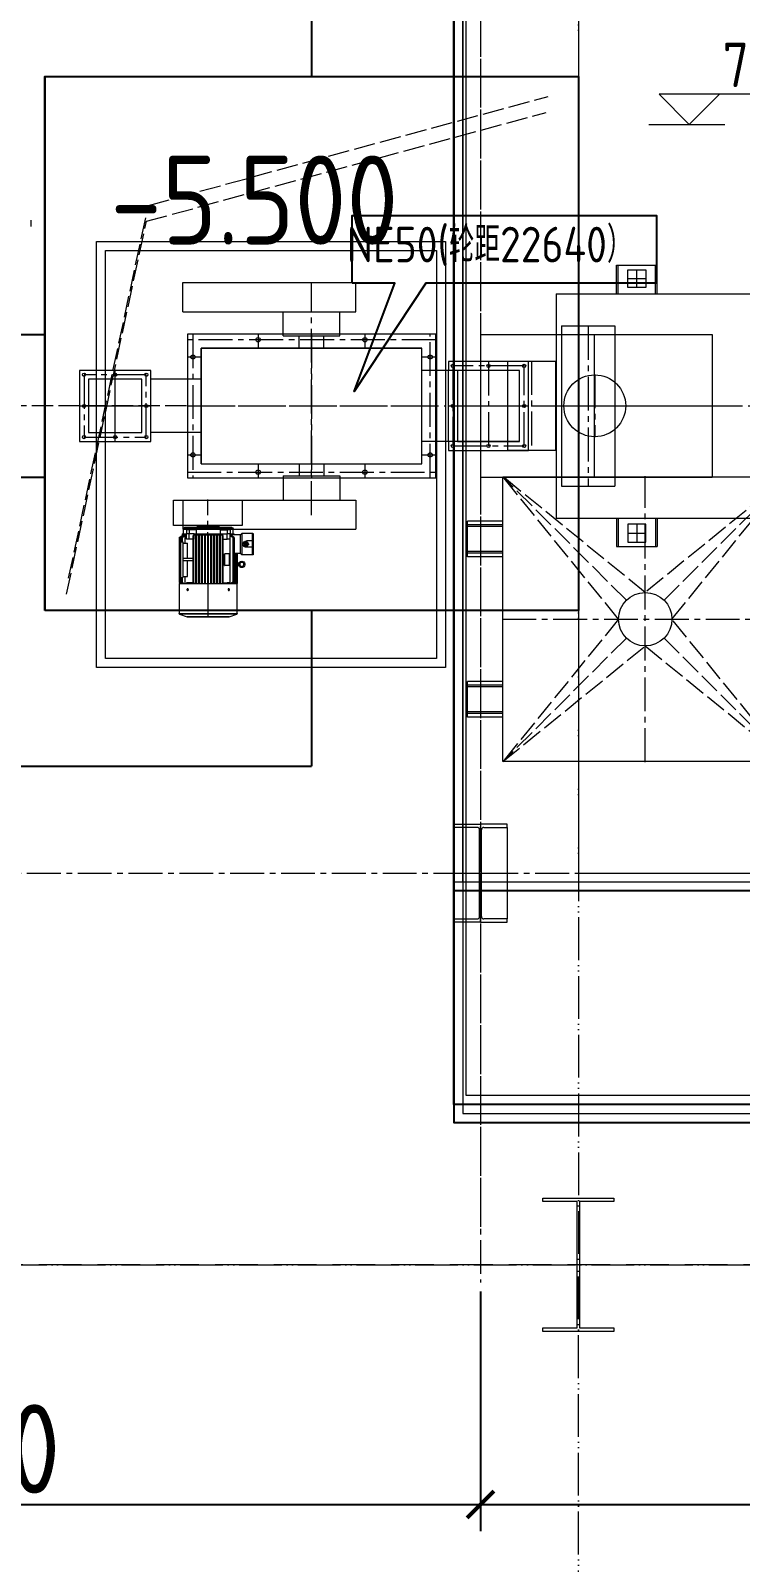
# Model space of a CAD drawing. Header units: millimetres. Extents: x 163705 to 1616509, y 81827 to 302547.
# Drawn here: x 197049 to 201039, y 139188 to 147792 of the extents above; entities that cross this region are included whole.
import ezdxf
from ezdxf.enums import TextEntityAlignment as Align

# ---------------------------------------------------------------- set-up
doc = ezdxf.new("R2010")
doc.units = ezdxf.units.MM
doc.header["$LTSCALE"] = 10
for name, pattern in [('ACAD_ISO02W100', [15, 12, -3]), ('ACAD_ISO05W100', [33, 24, -3, 0, -3, 0, -3]), ('CENTER2', [28.575, 19.05, -3.175, 3.175, -3.175])]:
    doc.linetypes.add(name, pattern=pattern)
for name, color, linetype, lineweight in [('1-中心线', 1, 'CENTER2', 0), ('1-剖面线', 8, 'Continuous', 0), ('1-双点线', 8, 'ACAD_ISO05W100', 0), ('1-建筑轮廓', 7, 'Continuous', 20), ('1-护栏', 4, 'Continuous', 18), ('1-文本', 4, 'Continuous', 0), ('1-标注', 3, 'Continuous', 0), ('1-虚线', 8, 'ACAD_ISO02W100', 0), ('1-设备轮廓', 2, 'Continuous', 18), ('1-钢构', 6, 'Continuous', 0)]:
    doc.layers.add(name, color=color, linetype=linetype, lineweight=lineweight)
doc.styles.add('HZ', font='gbenor.shx', dxfattribs={"bigfont": 'gbcbig.shx'})
doc.styles.get("Standard").update_dxf_attribs({"font": 'arial.ttf'})
doc.dimstyles.new('100$0', dxfattribs={"dimscale": 100, "dimtxt": 5, "dimasz": 1.5, "dimexe": 1.5, "dimexo": 0.5, "dimtad": 1, "dimdec": 0, "dimdsep": 46, "dimtxsty": 'HZ', "dimblk": 'ARCHTICK', "dimcen": 2.5, "dimdle": 1, "dimclrd": 256, "dimclre": 256, "dimadec": 0, "dimazin": 0, "dimtfac": 1, "dimtdec": 0, "dimtmove": 0, "dimatfit": 3, "dimfxl": 0, "dimarcsym": 0})

# ---------------------------------------------------------------- blocks, each defined once
blk = doc.blocks.new('G$C5C029050')
at = {"layer": '1-双点线'}
for p, q in [((18418.6, 77039.4), (18418.6, 45039.4)), ((1, 45039.4), (92688.6, 45039.4)), ((18418.6, 5439.4), (18418.6, 45039.4))]:
    blk.add_line(p, q, dxfattribs=at)
for points in [[(2918.6, 69039.4), (86618.6, 69039.4), (86618.6, 45039.4), (2918.6, 45039.4)], [(2918.6, 21039.4), (86618.6, 21039.4), (86618.6, 45039.4), (2918.6, 45039.4)]]:
    blk.add_lwpolyline(points, close=True, dxfattribs=at)
at = {"layer": '1-钢构'}
blk.add_lwpolyline([(18618.6, 45414.4), (18618.6, 45394.3), (18424.6, 45394.3), (18424.6, 44684.6), (18618.6, 44684.6), (18618.6, 44664.4), (18218.6, 44664.4), (18218.6, 44684.6), (18412.5, 44684.6), (18412.5, 45394.3), (18218.6, 45394.3), (18218.6, 45414.4), (18618.6, 45414.4)], dxfattribs=at)
blk = doc.blocks.new('_ArchTick')
at = {"const_width": 0.15}
blk.add_lwpolyline([(-0.5, -0.5), (0.5, 0.5)], dxfattribs=at)
blk = doc.blocks.new('*D896')
at = {"layer": '1-标注', "lineweight": -2, "transparency": 16777216}
for p, q in [((193627.8, 141009.5), (193627.8, 139362.8)), ((199577.8, 140709.5), (199577.8, 139362.8)), ((193527.8, 139512.8), (199677.8, 139512.8))]:
    blk.add_line(p, q, dxfattribs=at)
at = {"layer": 'Defpoints', "transparency": 16777216}
for p in [(193627.8, 141059.5), (199577.8, 140759.5), (199577.8, 139512.8)]:
    blk.add_point(p, dxfattribs=at)
at = {"layer": '1-标注', "lineweight": -2, "transparency": 16777216, "xscale": 150, "yscale": 150, "zscale": 150, "rotation": 180}
blk.add_blockref('_ArchTick', (193627.8, 139512.8), dxfattribs=at)
at = {"layer": '1-标注', "lineweight": -2, "transparency": 16777216, "xscale": 150, "yscale": 150, "zscale": 150}
blk.add_blockref('_ArchTick', (199577.8, 139512.8), dxfattribs=at)
at = {"layer": '1-标注', "transparency": 16777216, "insert": (196602.8, 139825.3), "char_height": 500, "attachment_point": 5, "style": 'HZ'}
blk.add_mtext('5950', dxfattribs=at)
blk = doc.blocks.new('*D897')
at = {"layer": '1-标注', "lineweight": -2, "transparency": 16777216}
for p, q in [((206427.8, 141009.5), (206427.8, 139362.8)), ((199577.8, 140709.5), (199577.8, 139362.8)), ((199477.8, 139512.8), (206527.8, 139512.8))]:
    blk.add_line(p, q, dxfattribs=at)
at = {"layer": 'Defpoints', "transparency": 16777216}
for p in [(206427.8, 141059.5), (199577.8, 140759.5), (206427.8, 139512.8)]:
    blk.add_point(p, dxfattribs=at)
at = {"layer": '1-标注', "lineweight": -2, "transparency": 16777216, "xscale": 150, "yscale": 150, "zscale": 150, "rotation": 180}
blk.add_blockref('_ArchTick', (199577.8, 139512.8), dxfattribs=at)
at = {"layer": '1-标注', "lineweight": -2, "transparency": 16777216, "xscale": 150, "yscale": 150, "zscale": 150}
blk.add_blockref('_ArchTick', (206427.8, 139512.8), dxfattribs=at)
at = {"layer": '1-标注', "transparency": 16777216, "insert": (203002.8, 139825.3), "char_height": 500, "attachment_point": 5, "style": 'HZ'}
blk.add_mtext('6850', dxfattribs=at)
blk = doc.blocks.new('NE50-底座')
for p, q in [((2001.9, 806), (605.9, 806)), ((605.9, 806), (605.9, 0)), ((2001.9, 0), (2001.9, 806)), ((0, 603), (0, 203)), ((683.9, 553), (400, 553)), ((683.9, 253), (400, 253)), ((605.9, 0), (2001.9, 0))]:
    blk.add_line(p, q)
for points in [[(683.9, 78), (1923.9, 78), (1923.9, 728), (683.9, 728)], [(0, 203), (400, 203), (400, 603), (0, 603)], [(50, 253), (350, 253), (350, 553), (50, 553)]]:
    blk.add_lwpolyline(points, close=True)
for centre, radius in [((1003.9, 775), 12), ((1603.9, 775), 12), ((636.9, 678), 12), ((1970.9, 678), 12), ((25, 578), 9), ((200, 578), 9), ((375, 578), 9), ((25, 403), 9), ((375, 403), 9), ((25, 228), 9), ((200, 228), 9), ((375, 228), 9), ((636.9, 128), 12), ((1970.9, 128), 12), ((1003.9, 31), 12), ((1603.9, 31), 12)]:
    blk.add_circle(centre, radius)
at = {"layer": '1-中心线'}
for p, q in [((2001.9, 775), (605.9, 775)), ((636.9, 806), (636.9, 0)), ((1003.9, 806), (1003.9, 728)), ((1303.9, 806), (1303.9, 0)), ((1603.9, 806), (1603.9, 728)), ((1970.9, 0), (1970.9, 806)), ((605.9, 678), (683.9, 678)), ((1923.9, 678), (2001.9, 678)), ((605.9, 403), (2001.9, 403)), ((605.9, 128), (683.9, 128)), ((1923.9, 128), (2001.9, 128)), ((605.9, 31), (2001.9, 31)), ((1003.9, 78), (1003.9, 0)), ((1603.9, 78), (1603.9, 0))]:
    blk.add_line(p, q, dxfattribs=at)
at = {"layer": '1-中心线', "ltscale": 5}
for p, q in [((200, 203), (200, 603)), ((0, 403), (400, 403))]:
    blk.add_line(p, q, dxfattribs=at)
at = {"layer": '1-中心线'}
blk.add_lwpolyline([(25, 228), (375, 228), (375, 578), (25, 578)], close=True, dxfattribs=at)
blk = doc.blocks.new('2PG0806-俯视图')
blk.add_line((2503.2, 0), (2468.8, 0))
blk = doc.blocks.new('A$C1db492d9')
for p, q in [((6600, 5425), (6600, 3875)), ((5100, 3875), (5100, 875)), ((6600, 875), (6600, 0)), ((0, 0), (6600, 0))]:
    blk.add_line(p, q)
blk.add_lwpolyline([(5100, 875), (5100, 3875), (8100, 3875), (8100, 875)], close=True)
at = {"elevation": -44186.4}
blk.add_lwpolyline([(6829, 2715.1), (6829, 3094.7), (8539.2, 3094.7), (8539.2, 2715.1), (7242.2, 2715.1), (6839.7, 2105.9), (7068.2, 2715.1), (6829, 2715.1)], dxfattribs=at)
blk.add_lwpolyline([(5100, 2424.5), (3900.1, 2424.5), (3900.1, 1624.5), (5100, 1624.5)])
at = {"layer": '1-虚线'}
blk.add_line((5897, 2025.2), (2516.1, 2025.2), dxfattribs=at)
blk.add_lwpolyline([(5223, 967), (5671.5, 3061.7), (7919.3, 3673.8)], dxfattribs=at)
at = {"layer": '1-设备轮廓', "rotation": 90}
blk.add_blockref('2PG0806-俯视图', (5021.1, 564.5), dxfattribs=at)
at = {"layer": '1-设备轮廓'}
blk.add_blockref('NE50-底座', (5296.1, 1621.5), dxfattribs=at)
at = {"layer": '1-文本', "style": 'HZ'}
blk.add_text('NE50(轮距22640）', height=200, dxfattribs=at).set_placement((8404.8, 2831.1, -44186.4), align=Align.RIGHT)
at = {"layer": '1-设备轮廓', "insert": (5468.8, 3431.1), "char_height": 500, "width": 950.692, "attachment_point": 1, "style": 'HZ'}
blk.add_mtext('-5.500', dxfattribs=at)
blk = doc.blocks.new('A$C2f6614b9')
at = {"layer": '1-护栏'}
blk.add_lwpolyline([(0, 450), (17263.8, 450), (17263.8, 7650), (0, 7650)], close=True, dxfattribs=at)
blk = doc.blocks.new('G$CEDFA10A2')
for p, q in [((0, 535), (0, 553)), ((0, 553), (150, 553)), ((131.5, 535), (0, 535)), ((0, 535), (0, 21)), ((144.5, 34), (144.5, 522)), ((300, 553), (150, 553)), ((155.5, 34), (155.5, 522)), ((168.5, 535), (300, 535)), ((300, 535), (300, 553)), ((300, 535), (300, 21)), ((0, 21), (131.5, 21)), ((0, 3), (0, 21)), ((150, 3), (0, 3)), ((150, 3), (300, 3)), ((300, 21), (168.5, 21)), ((300, 3), (300, 21))]:
    blk.add_line(p, q)
for centre, start, end in [((131.5, 522), 0, 90), ((168.5, 522), 90, 180), ((131.5, 34), 270, 0), ((168.5, 34), 180, 270)]:
    blk.add_arc(centre, 13, start, end)
at = {"layer": '1-中心线'}
for p, q in [((150, 0), (150, 556)), ((-3, 278), (303, 278))]:
    blk.add_line(p, q, dxfattribs=at)
blk.add_text('HC_SUPERPART', height=0.001).set_placement((150, 3))
blk = doc.blocks.new('A$Cf51e8010')
blk.add_lwpolyline([(7903, 9900), (12103, 9900), (12103, 0), (3, 0), (3, 11900), (3, 11900), (3, 17300), (7103, 17300), (7103, 9900), (7903, 9900)])
at = {"layer": '1-护栏'}
blk.add_lwpolyline([(7853, 11438.2), (7853, 9850), (12053, 9850), (12053, 50), (71.9, 50), (71.9, 11850), (71.9, 11850), (71.9, 17250), (7053, 17250), (7053, 9850), (7153, 9850), (7153, 11438.2)], dxfattribs=at)
at = {"layer": '1-钢构'}
blk.add_blockref('G$CEDFA10A2', (3, 1022), dxfattribs=at)
blk = doc.blocks.new('G$C75DB2CCB')
for p, q in [((0, 1350), (-200, 1350)), ((0, 1330), (-200, 1330)), ((0, 1320), (-200, 1320)), ((1600, 1350), (1800, 1350)), ((1600, 1330), (1800, 1330)), ((1600, 1320), (1800, 1320)), ((0, 1180), (-200, 1180)), ((0, 1170), (-200, 1170)), ((0, 1150), (-200, 1150)), ((1600, 1180), (1800, 1180)), ((1600, 1170), (1800, 1170)), ((1600, 1150), (1800, 1150)), ((0, 450), (-200, 450)), ((1600, 450), (1800, 450)), ((0, 430), (-200, 430)), ((0, 420), (-200, 420)), ((1600, 430), (1800, 430)), ((1600, 420), (1800, 420)), ((0, 280), (-200, 280)), ((0, 270), (-200, 270)), ((1600, 290), (1800, 290)), ((1600, 280), (1800, 280)), ((0, 250), (-200, 250)), ((1600, 250), (1800, 250))]:
    blk.add_line(p, q)
blk.add_lwpolyline([(0, 0), (0, 1600), (1600, 1600), (1600, 0)], close=True)
for points in [[(-200, 1150), (-200, 1350)], [(1800, 1350), (1800, 1150)], [(-200, 250), (-200, 450)], [(1800, 450), (1800, 250)]]:
    blk.add_lwpolyline(points)
blk.add_circle((800, 800), 150)
at = {"layer": '1-中心线'}
for p, q in [((800, -3), (800, 1603)), ((-3, 800), (1603, 800))]:
    blk.add_line(p, q, dxfattribs=at)
at = {"layer": '1-虚线'}
for p, q in [((800, 950), (0, 1600)), ((650, 800), (0, 1600)), ((693.9, 906.1), (0, 1600)), ((1600, 1600), (800, 950)), ((906.1, 906.1), (1600, 1600)), ((950, 800), (1600, 1600)), ((650, 800), (0, 0)), ((1600, 0), (950, 800)), ((693.9, 693.9), (0, 0)), ((906.1, 693.9), (1600, 0)), ((0, 0), (800, 650)), ((800, 650), (1600, 0))]:
    blk.add_line(p, q, dxfattribs=at)
blk = doc.blocks.new('A$C5a2f2e4f')
blk.add_lwpolyline([(3, 12600.1), (3, 600.1), (7103, 600.1), (7103, 18000.1), (3, 18000.1), (3, 12600.1)], close=True)
at = {"layer": '1-中心线'}
blk.add_line((153, 19127.4), (153, 0), dxfattribs=at)
at = {"layer": '1-护栏'}
blk.add_lwpolyline([(53, 12550.1), (53, 650.1), (7053, 650.1), (7053, 17950.1), (53, 17950.1), (53, 12550.1)], close=True, dxfattribs=at)
at = {"layer": '1-文本'}
blk.add_line((1099, 6206.1), (1526.3, 6206.1), dxfattribs=at)
blk.add_lwpolyline([(1967, 6375.8), (1156.6, 6375.8), (1326.3, 6206.1), (1496, 6375.8)], dxfattribs=at)
at = {"layer": '1-设备轮廓'}
blk.add_blockref('G$C75DB2CCB', (279.1, 2626.7), dxfattribs=at)
at = {"layer": '1-钢构'}
blk.add_blockref('G$CEDFA10A2', (3, 1722.1), dxfattribs=at)
at = {"layer": '1-文本', "style": 'HZ'}
blk.add_text('7.900', height=250, dxfattribs=at).set_placement((2174, 6415.8), align=Align.RIGHT)
blk = doc.blocks.new('123振动筛-俯视图')
for p, q in [((338.8, 1717.1), (568.7, 1717.1)), ((338.8, 1557.1), (338.8, 1717.1)), ((348.8, 1557.1), (348.8, 1717.1)), ((558.7, 1557.1), (558.7, 1717.1)), ((568.7, 1557.1), (568.7, 1717.1)), ((3183.2, 1717.1), (3413.1, 1717.1)), ((3183.2, 1557.1), (3183.2, 1717.1)), ((3193.2, 1557.1), (3193.2, 1717.1)), ((3403.1, 1557.1), (3403.1, 1717.1)), ((3413.1, 1557.1), (3413.1, 1717.1)), ((4204, 1704.1), (3700, 1557.1)), ((0, 1557.1), (3700, 1557.1)), ((0, 1557.1), (0, 297.1)), ((3700, 1557.1), (3700, 297.1)), ((3700, 297.1), (3700, 1557.1)), ((4225, 297.1), (3700, 1557.1)), ((4225, 1354.6), (3700, 1557.1)), ((4225, 1002.1), (3700, 1557.1)), ((4225, 649.6), (3700, 1557.1)), ((4225, 1557.1), (4152.3, 1382.7)), ((30, 1377.1), (330, 1377.1)), ((30, 1377.1), (30, 477.1)), ((330, 1377.1), (330, 477.1)), ((4225, 1204.6), (4152.3, 1079)), ((4225, 852.1), (4152.3, 775.3)), ((30, 477.1), (330, 477.1)), ((4225, 499.6), (4152.3, 471.6)), ((0, 297.1), (3700, 297.1)), ((338.8, 297.1), (338.8, 137.1)), ((348.8, 297.1), (348.8, 137.1)), ((558.7, 297.1), (558.7, 137.1)), ((568.7, 297.1), (568.7, 137.1)), ((3183.2, 297.1), (3183.2, 137.1)), ((3193.2, 297.1), (3193.2, 137.1)), ((3403.1, 297.1), (3403.1, 137.1)), ((3413.1, 297.1), (3413.1, 137.1)), ((4204, 150.1), (3700, 297.1)), ((338.8, 137.1), (568.7, 137.1)), ((3183.2, 137.1), (3413.1, 137.1))]:
    blk.add_line(p, q)
for centre in [(4225, 1632.1), (4225, 1279.6), (4225, 927.1), (4225, 574.6), (4225, 222.1)]:
    blk.add_circle(centre, 75)
at = {"layer": '1-中心线'}
for p, q in [((4225, 1722.1), (4225, 1542.1)), ((402.3, 1642.1), (504.9, 1642.1)), ((453.6, 1590.8), (453.6, 1693.5)), ((3246.7, 1642.1), (3349.4, 1642.1)), ((3298.1, 1590.8), (3298.1, 1693.5)), ((4135, 1632.1), (4315, 1632.1)), ((180, 1377.1), (180, 477.1)), ((4225, 1369.6), (4225, 1189.6)), ((4135, 1279.6), (4315, 1279.6)), ((4225, 1017.1), (4225, 837.1)), ((0, 927.1), (3700, 927.1)), ((4135, 927.1), (4315, 927.1)), ((4225, 664.6), (4225, 484.6)), ((4135, 574.6), (4315, 574.6)), ((453.6, 263.5), (453.6, 160.8)), ((3298.1, 263.5), (3298.1, 160.8)), ((4225, 312.1), (4225, 132.1)), ((402.3, 212.1), (504.9, 212.1)), ((3246.7, 212.1), (3349.4, 212.1)), ((4135, 222.1), (4315, 222.1))]:
    blk.add_line(p, q, dxfattribs=at)
at = {"layer": '1-剖面线'}
for points in [[(403.6, 1692.1), (503.6, 1692.1), (503.6, 1592.1), (403.6, 1592.1)], [(3248.1, 1692.1), (3348.1, 1692.1), (3348.1, 1592.1), (3248.1, 1592.1)], [(403.6, 162.1), (503.6, 162.1), (503.6, 262.1), (403.6, 262.1)], [(3248.1, 162.1), (3348.1, 162.1), (3348.1, 262.1), (3248.1, 262.1)]]:
    blk.add_lwpolyline(points, close=True, dxfattribs=at)
blk = doc.blocks.new('A$Caa9cde6e')
blk.add_lwpolyline([(3, 0), (7103, 0), (7103, 12000), (3, 12000)], close=True)
at = {"layer": '1-护栏'}
blk.add_lwpolyline([(53, 50), (7053, 50), (7053, 11950), (53, 11950)], close=True, dxfattribs=at)
at = {"layer": '1-设备轮廓'}
blk.add_blockref('123振动筛-俯视图', (578, 3097.4), dxfattribs=at)
at = {"layer": '1-钢构'}
blk.add_blockref('G$CEDFA10A2', (3, 1122), dxfattribs=at)
blk = doc.blocks.new('G$C5D0246EB')
for p, q in [((0, 800, -13.2), (0, 0, -13.2)), ((0, 800), (1302.2, 800)), ((638.4, 800, -13.2), (638.4, 0, -13.2)), ((1302.2, 800, -13.2), (1302.2, 0, -13.2)), ((152.2, 650, -13.2), (422.4, 650, -13.2)), ((152.2, 650, -13.2), (152.2, 150, -13.2)), ((422.4, 650, -13.2), (422.4, 150, -13.2)), ((152.2, 150, -13.2), (422.4, 150, -13.2)), ((0, 0), (1302.2, 0))]:
    blk.add_line(p, q)
at = {"layer": '1-中心线'}
for p, q in [((287.3, 653, -13.2), (287.3, 147, -13.2)), ((642.5, 576.7, -13.2), (642.5, 223.3, -13.2)), ((0, 400, -13.2), (1305.2, 400, -13.2))]:
    blk.add_line(p, q, dxfattribs=at)
at = {"layer": '1-剖面线'}
blk.add_circle((642.5, 400, -13.2), 173.7, dxfattribs=at)
blk = doc.blocks.new('SW_CENTERMARKSYMBOL_0_1')
at = {"lineweight": 0}
for p, q in [((-1, 0), (-2.5, 0)), ((0, 0), (-0.5, 0)), ((0, 1), (0, 2.5)), ((0, 0), (0, 0.5)), ((0, 0), (0, -0.5)), ((0, 0), (0.5, 0)), ((1, 0), (2.5, 0)), ((0, -1), (0, -2.5))]:
    blk.add_line(p, q, dxfattribs=at)
blk = doc.blocks.new('A$C80117843')
for p, q in [((35.8, 471), (35.8, 640)), ((35.8, 640), (361.7, 640)), ((37.4, 642.3), (81, 658.2)), ((360.1, 642.3), (37.4, 642.3)), ((81, 658.2), (316.5, 658.2)), ((315.7, 658.3), (81.9, 658.3)), ((316.5, 658.2), (360.1, 642.3)), ((361.7, 640), (361.7, 471)), ((35.8, 471), (361.5, 471)), ((35.9, 463.3), (46.8, 471)), ((35.9, 212.9), (35.9, 463.3)), ((37, 463.3), (47.8, 471)), ((37, 212.9), (37, 463.3)), ((40.1, 463.3), (50.9, 471)), ((40.1, 212.9), (40.1, 463.3)), ((42.3, 236.4), (42.3, 437.9)), ((42.3, 437.9), (56.5, 437.9)), ((45.2, 463.3), (56.1, 471)), ((45.2, 437.9), (45.2, 463.3)), ((52.3, 463.3), (63.2, 471)), ((52.3, 437.9), (52.3, 463.3)), ((56.5, 236.4), (56.5, 437.9)), ((56.5, 430.8), (82.8, 430.8)), ((61.9, 471), (61.9, 470.1)), ((69, 471), (69, 430.8)), ((75.8, 467.2), (75.8, 471)), ((92, 467.2), (75.8, 467.2)), ((79, 505.1), (79, 505.7)), ((79, 504.8), (79, 505.1)), ((80.2, 505.5), (79.2, 505.6)), ((80.2, 504.7), (79.2, 504.6)), ((80.2, 505.5), (82, 505.5)), ((80.2, 504.7), (80.2, 505.5)), ((82, 504.7), (80.2, 504.7)), ((82, 505.5), (80.5, 505.7)), ((82, 504.7), (80.5, 504.6)), ((81.7, 508.1), (81, 508.1)), ((81.7, 502.2), (81, 502.1)), ((82.5, 505.5), (81.3, 505.7)), ((82.5, 504.7), (81.3, 504.6)), ((81.8, 509), (83.1, 509)), ((83.1, 501.2), (81.8, 501.2)), ((82, 505.5), (82, 505.6)), ((82.5, 505.5), (83.5, 505.5)), ((83.5, 504.7), (82.5, 504.7)), ((82.8, 430.8), (82.8, 343)), ((83.1, 510), (83.5, 510)), ((83.5, 500.2), (83.1, 500.2)), ((92, 467.2), (92, 471)), ((114.1, 467.2), (92, 467.2)), ((114.1, 471), (114.1, 463.3)), ((118.8, 463.3), (114.1, 463.3)), ((114.1, 463.3), (114.1, 212.9)), ((118.8, 471), (118.8, 463.3)), ((119.1, 467.2), (118.8, 467.2)), ((118.8, 463.3), (118.8, 212.9)), ((119.1, 467.2), (119.1, 471)), ((129, 471), (129, 463.3)), ((133.6, 463.3), (129, 463.3)), ((129, 463.3), (129, 212.9)), ((133.6, 471), (133.6, 463.3)), ((133.6, 463.3), (133.6, 212.9)), ((144.9, 471), (144.9, 463.3)), ((149.6, 463.3), (144.9, 463.3)), ((144.9, 463.3), (144.9, 212.9)), ((149.6, 471), (149.6, 463.3)), ((149.6, 463.3), (149.6, 212.9)), ((161.6, 471), (161.6, 463.3)), ((166.3, 463.3), (161.6, 463.3)), ((161.6, 463.3), (161.6, 212.9)), ((166.3, 471), (166.3, 463.3)), ((166.3, 463.3), (166.3, 212.9)), ((178.9, 471), (178.9, 463.3)), ((183.6, 463.3), (178.9, 463.3)), ((178.9, 463.3), (178.9, 212.9)), ((183.6, 471), (183.6, 463.3)), ((183.6, 463.3), (183.6, 212.9)), ((196.4, 471), (196.4, 463.3)), ((201.1, 463.3), (196.4, 463.3)), ((196.4, 463.3), (196.4, 212.9)), ((201.1, 471), (201.1, 463.3)), ((201.1, 463.3), (201.1, 212.9)), ((214, 471), (214, 463.3)), ((218.7, 463.3), (214, 463.3)), ((214, 463.3), (214, 212.9)), ((218.7, 471), (218.7, 463.3)), ((218.7, 463.3), (218.7, 212.9)), ((231.2, 471), (231.2, 463.3)), ((235.9, 463.3), (231.2, 463.3)), ((231.2, 463.3), (231.2, 212.9)), ((235.9, 471), (235.9, 463.3)), ((235.9, 463.3), (235.9, 212.9)), ((248, 471), (248, 463.3)), ((252.7, 463.3), (248, 463.3)), ((248, 463.3), (248, 212.9)), ((252.7, 471), (252.7, 463.3)), ((252.7, 463.3), (252.7, 212.9)), ((263.9, 471), (263.9, 463.3)), ((268.6, 463.3), (263.9, 463.3)), ((263.9, 463.3), (263.9, 212.9)), ((268.6, 471), (268.6, 463.3)), ((268.6, 463.3), (268.6, 212.9)), ((278.4, 467.2), (278.4, 471)), ((278.4, 467.2), (278.7, 467.2)), ((278.7, 471), (278.7, 463.3)), ((283.4, 463.3), (278.7, 463.3)), ((278.7, 463.3), (278.7, 212.9)), ((283.4, 471), (283.4, 463.3)), ((283.4, 467.2), (305.5, 467.2)), ((283.4, 463.3), (283.4, 212.9)), ((305.5, 467.2), (305.5, 471)), ((321.8, 467.2), (305.5, 467.2)), ((314, 510), (314.5, 510)), ((314, 505.5), (315, 505.5)), ((315, 504.7), (314, 504.7)), ((314.5, 500.2), (314, 500.2)), ((314.5, 509), (315.7, 509)), ((315.7, 501.2), (314.5, 501.2)), ((315, 505.5), (316.2, 505.7)), ((315, 504.7), (316.2, 504.6)), ((315.6, 505.5), (317, 505.7)), ((315.6, 505.5), (317.4, 505.5)), ((315.6, 504.7), (315.6, 504.7)), ((317.4, 504.7), (315.6, 504.7)), ((315.6, 504.7), (317, 504.6)), ((315.8, 508.1), (316.5, 508.1)), ((315.8, 502.2), (316.5, 502.1)), ((317.4, 505.5), (318.3, 505.6)), ((317.4, 505.5), (317.4, 504.7)), ((317.4, 504.7), (318.3, 504.6)), ((319.8, 222), (319.8, 467.2)), ((321.8, 467.2), (321.8, 471)), ((336.3, 463.3), (325.4, 471)), ((328.5, 468.8), (328.5, 471)), ((345.2, 463.3), (334.3, 471)), ((335.6, 470.1), (335.6, 471)), ((336.3, 212.9), (336.3, 463.3)), ((352.3, 463.3), (341.4, 471)), ((345.2, 212.9), (345.2, 463.3)), ((357.4, 463.3), (346.6, 471)), ((360.6, 463.3), (349.7, 471)), ((352.3, 301.9), (352.3, 463.3)), ((357.4, 301.9), (357.4, 463.3)), ((360.6, 301.9), (360.6, 463.3)), ((361.6, 471), (361.5, 471)), ((361.6, 471), (361.7, 471)), ((361.6, 370), (361.6, 471)), ((289.7, 370.3), (289.7, 304)), ((289.7, 370.3), (291.6, 370.3)), ((291.6, 370.3), (291.6, 304)), ((317.5, 370.3), (291.6, 370.3)), ((317.5, 370.3), (317.5, 304)), ((371, 372), (361.6, 372)), ((361.6, 370), (371, 370)), ((361.6, 357.5), (361.6, 370)), ((371, 357.5), (361.6, 357.5)), ((361.6, 301.9), (361.6, 357.5)), ((361.6, 355.6), (371, 355.6)), ((371, 370), (371, 372)), ((371, 370), (371, 357.5)), ((371, 370), (373, 370)), ((371, 355.6), (371, 357.5)), ((373, 357.5), (371, 357.5)), ((373, 357.5), (373, 370)), ((113.3, 343), (56.5, 343)), ((113.3, 331.3), (56.5, 331.3)), ((82.8, 331.3), (82.8, 243.5)), ((113.3, 331.3), (113.3, 343)), ((289.7, 304), (291.6, 304)), ((317.5, 304), (291.6, 304)), ((379.4, 301.9), (345.2, 301.9)), ((379.4, 301.9), (387.6, 310.2)), ((379.4, 301.9), (379.4, 197.5)), ((387.6, 189.3), (387.6, 310.2)), ((445.2, 310.2), (387.6, 310.2)), ((445.2, 267.7), (413.4, 267.7)), ((445.2, 267.7), (445.2, 310.2)), ((445.2, 189.3), (445.2, 310.2)), ((450, 310.2), (445.2, 310.2)), ((445.2, 310.2), (445.2, 310.2)), ((445.2, 231.7), (445.2, 267.7)), ((450, 310.2), (450, 189.3)), ((451.2, 190.5), (451.2, 309)), ((35.9, 212.9), (52.2, 201.5)), ((37, 212.9), (53.5, 201.4)), ((40.1, 212.9), (56.8, 201.3)), ((42.3, 236.4), (56.5, 236.4)), ((45.2, 212.9), (45.2, 236.4)), ((45.2, 212.9), (61.9, 201.2)), ((52.2, 202.2), (52.2, 201.5)), ((52.2, 197.5), (52.2, 201.5)), ((52.2, 191.8), (52.2, 197.5)), ((52.2, 197.5), (75.8, 197.5)), ((52.2, 191.8), (75.8, 191.8)), ((52.3, 212.9), (52.3, 236.4)), ((52.3, 212.9), (69, 201.3)), ((53.5, 203.5), (53.5, 201.4)), ((56.5, 243.5), (82.8, 243.5)), ((56.8, 204.9), (56.8, 201.3)), ((58.7, 163.2), (58.7, 191.8)), ((61.9, 206.2), (61.9, 201.2)), ((69, 243.5), (69, 201.3)), ((91.9, 222), (75.8, 222)), ((75.8, 222), (75.8, 191.9)), ((91.9, 191.9), (75.8, 191.9)), ((75.8, 170.3), (75.8, 191.8)), ((92, 191.8), (75.8, 191.8)), ((114.1, 222), (91.9, 222)), ((91.9, 222), (91.9, 191.9)), ((119.1, 191.9), (91.9, 191.9)), ((119.1, 191.8), (92, 191.8)), ((92, 170.3), (92, 191.8)), ((118.8, 212.9), (114.1, 212.9)), ((114.1, 212.9), (114.1, 201.5)), ((118.8, 201.5), (114.1, 201.5)), ((119.1, 222), (118.8, 222)), ((118.8, 212.9), (118.8, 201.5)), ((119.1, 222), (119.1, 197.5)), ((119.1, 197.5), (278.4, 197.5)), ((119.1, 197.5), (119.1, 191.9)), ((119.1, 191.8), (278.4, 191.8)), ((133.6, 212.9), (129, 212.9)), ((129, 212.9), (129, 201.5)), ((133.6, 201.5), (129, 201.5)), ((131.8, 170.3), (131.8, 191.8)), ((133.6, 212.9), (133.6, 201.5)), ((149.6, 212.9), (144.9, 212.9)), ((144.9, 212.9), (144.9, 201.5)), ((149.6, 201.5), (144.9, 201.5)), ((149.6, 212.9), (149.6, 201.5)), ((166.3, 212.9), (161.6, 212.9)), ((161.6, 212.9), (161.6, 201.5)), ((166.3, 201.5), (161.6, 201.5)), ((166.3, 212.9), (166.3, 201.5)), ((183.6, 212.9), (178.9, 212.9)), ((178.9, 212.9), (178.9, 201.5)), ((183.6, 201.5), (178.9, 201.5)), ((183.6, 212.9), (183.6, 201.5)), ((201.1, 212.9), (196.4, 212.9)), ((196.4, 212.9), (196.4, 201.5)), ((201.1, 201.5), (196.4, 201.5)), ((201.1, 212.9), (201.1, 201.5)), ((218.7, 212.9), (214, 212.9)), ((214, 212.9), (214, 201.5)), ((218.7, 201.5), (214, 201.5)), ((218.7, 212.9), (218.7, 201.5)), ((235.9, 212.9), (231.2, 212.9)), ((231.2, 212.9), (231.2, 201.5)), ((235.9, 201.5), (231.2, 201.5)), ((235.9, 212.9), (235.9, 201.5)), ((252.7, 212.9), (248, 212.9)), ((248, 212.9), (248, 201.5)), ((252.7, 201.5), (248, 201.5)), ((252.7, 212.9), (252.7, 201.5)), ((268.6, 212.9), (263.9, 212.9)), ((263.9, 212.9), (263.9, 201.5)), ((268.6, 201.5), (263.9, 201.5)), ((265.7, 170.3), (265.7, 191.8)), ((268.6, 212.9), (268.6, 201.5)), ((278.4, 197.5), (278.4, 222)), ((278.4, 222), (278.7, 222)), ((278.4, 191.9), (278.4, 197.5)), ((278.4, 191.9), (305.7, 191.9)), ((278.4, 191.8), (305.5, 191.8)), ((283.4, 212.9), (278.7, 212.9)), ((278.7, 212.9), (278.7, 201.5)), ((283.4, 201.5), (278.7, 201.5)), ((283.4, 222), (305.7, 222)), ((283.4, 212.9), (283.4, 201.5)), ((305.5, 170.3), (305.5, 191.8)), ((321.8, 191.8), (305.5, 191.8)), ((305.7, 222), (305.7, 191.9)), ((321.8, 222), (305.7, 222)), ((321.8, 191.9), (305.7, 191.9)), ((321.8, 222), (321.8, 191.9)), ((336.3, 212.9), (321.8, 202.8)), ((321.8, 197.5), (333.8, 197.5)), ((321.8, 191.8), (345.3, 191.8)), ((321.8, 170.3), (321.8, 191.8)), ((345.2, 212.9), (328.5, 201.3)), ((328.5, 201.3), (328.5, 207.5)), ((333.8, 204.9), (333.8, 197.5)), ((379.4, 197.5), (333.8, 197.5)), ((338.8, 191.8), (338.8, 163.2)), ((345.3, 197.5), (345.3, 191.8)), ((387.6, 189.3), (379.4, 197.5)), ((445.2, 189.3), (387.6, 189.3)), ((412, 244.3), (412, 255.1)), ((414.8, 255.1), (412, 255.1)), ((414.8, 244.3), (412, 244.3)), ((445.2, 231.7), (413.4, 231.7)), ((414.8, 244.3), (414.8, 255.1)), ((445.2, 189.3), (445.2, 231.7)), ((450, 189.3), (445.2, 189.3)), ((445.2, 189.3), (445.2, 189.3)), ((338.8, 163.2), (58.7, 163.2)), ((331.6, 156), (65.9, 156)), ((92, 170.3), (75.8, 170.3)), ((85.6, 164.4), (85.6, 170.3)), ((85.6, 164.4), (87.9, 163.9)), ((86, 164.1), (85.6, 164.4)), ((86.2, 163.9), (86, 164)), ((86.2, 163.9), (87.9, 163.9)), ((87.9, 163.9), (93.3, 163.9)), ((90.1, 164.4), (90.1, 170.3)), ((90.1, 164.4), (93.3, 163.9)), ((131.8, 170.3), (92, 170.3)), ((93.3, 163.9), (97.2, 163.9)), ((96.4, 164.4), (96.4, 170.3)), ((96.4, 164.4), (97.2, 163.9)), ((97.2, 163.9), (97.4, 163.9)), ((97.7, 164), (97.4, 163.9)), ((98.1, 164.4), (98.1, 170.3)), ((134.6, 153.5), (134.6, 156)), ((262.9, 153.5), (134.6, 153.5)), ((136.2, 151.9), (261.3, 151.9)), ((176.2, 148.7), (176.2, 151.9)), ((176.2, 148.7), (221.3, 148.7)), ((176.2, 145.9), (221.3, 145.9)), ((177.4, 145.9), (177.4, 148.7)), ((220.2, 148.7), (220.2, 145.9)), ((221.3, 151.9), (221.3, 148.7)), ((262.9, 156), (262.9, 153.5)), ((265.7, 170.3), (305.5, 170.3)), ((299.5, 164.4), (299.5, 170.3)), ((299.5, 164.4), (300.3, 163.9)), ((300.1, 163.9), (299.8, 164)), ((300.1, 163.9), (300.3, 163.9)), ((300.3, 163.9), (304.3, 163.9)), ((301.1, 164.4), (301.1, 170.3)), ((301.1, 164.4), (304.3, 163.9)), ((304.3, 163.9), (309.7, 163.9)), ((321.8, 170.3), (305.5, 170.3)), ((307.4, 164.4), (307.4, 170.3)), ((307.4, 164.4), (309.7, 163.9)), ((309.7, 163.9), (311.3, 163.9)), ((311.6, 164), (311.3, 163.9)), ((312, 164.4), (311.5, 164.1)), ((312, 164.4), (312, 170.3))]:
    blk.add_line(p, q)
for points in [[(79, 505.1), (79.1, 506.4), (79.6, 507.5), (80.3, 508.3), (81.1, 508.8), (82.1, 508.8), (82.9, 508.3), (83.6, 507.5), (84.1, 506.4), (84.2, 505.1), (84.1, 503.8), (83.6, 502.7), (82.9, 501.9), (82.1, 501.4), (81.1, 501.4), (80.3, 501.9), (79.6, 502.7), (79.1, 503.8), (79, 505.1)], [(80.7, 508.7), (81.3, 509.3), (82.3, 509.9), (83.3, 510), (84.3, 509.7), (85.2, 508.9), (85.9, 507.9), (86.4, 506.6), (86.5, 505.1)], [(86.5, 505.1), (86.4, 503.7), (85.9, 502.4), (85.2, 501.3), (84.3, 500.6), (83.3, 500.2), (82.3, 500.3), (81.3, 500.9), (80.7, 501.5)], [(81.8, 501.2), (82.1, 501.2), (82.9, 501.5), (83.7, 502.2), (84.3, 503.2), (84.6, 504.5), (84.6, 505.8), (84.3, 507), (83.7, 508), (82.9, 508.7), (82.1, 509), (81.8, 509)], [(85.8, 505.1), (85.7, 503.8), (85.2, 502.7), (84.6, 501.8), (83.7, 501.3), (83.1, 501.2)], [(316.8, 501.5), (316.6, 501.3), (315.7, 500.6), (314.7, 500.2), (313.7, 500.3), (312.7, 500.9), (311.9, 501.8), (311.3, 503), (311, 504.4), (311, 505.8), (311.3, 507.2), (311.9, 508.4), (312.7, 509.3), (313.7, 509.9), (314.7, 510), (315.7, 509.7), (316.6, 508.9), (316.8, 508.7)], [(314.5, 501.2), (314.2, 501.2), (313.3, 501.5), (312.6, 502.2), (312, 503.2), (311.7, 504.5), (311.7, 505.8), (312, 507), (312.6, 508), (313.3, 508.7), (314.2, 509), (314.5, 509)], [(313, 505.8), (312.9, 505.1), (312.9, 504.8)], [(313.3, 505.1), (313.4, 506.4), (313.9, 507.5), (314.6, 508.3), (315.5, 508.8), (316.4, 508.8), (317.2, 508.3), (317.9, 507.5), (318.4, 506.4), (318.6, 505.1), (318.4, 503.8), (317.9, 502.7), (317.2, 501.9), (316.4, 501.4), (315.5, 501.4), (314.6, 501.9), (313.9, 502.7), (313.4, 503.8), (313.3, 505.1)]]:
    blk.add_lwpolyline(points)
blk.add_lwpolyline([(388.8, 146), (3.3, 146), (3.3, 3), (388.8, 3)], close=True)
for centre, radius in [((387.6, 363.8), 11.6), ((413.4, 249.7), 11.7), ((413.4, 249.7), 10.3)]:
    blk.add_circle(centre, radius)
for centre, radius, start, end in [((38.3, 640), 2.47, 110, 180), ((81.9, 655.9), 2.47, 90, 110), ((315.7, 655.9), 2.47, 70, 90), ((359.3, 640), 2.47, 0, 70), ((80.5, 491.4), 14.3, 89.9449, 95.14228), ((87.9, 505.1), 8.7, 176.76191, 183.23809), ((80.5, 518.8), 14.3, 264.85772, 270.0551), ((89.3, 505.2), 8.87, 160.2964, 176.73733), ((89.3, 505.1), 8.87, 183.26267, 199.7036), ((81.3, 469.9), 38.2, 89.47951, 90.52049), ((81.3, 540.3), 38.2, 269.47951, 270.52049), ((91.6, 505.2), 10.4, 163.34108, 177.31177), ((80.5, 432.2), 73.5, 87.65238, 89.38532), ((80.5, 578), 73.5, 270.61468, 272.34762), ((91.6, 505), 10.4, 182.68823, 196.65892), ((82.4, 505.6), 3.51, 352.17919, 78.34971), ((93.8, 505.1), 10.4, 177.28125, 182.71875), ((316.2, 504.5), 3.33, 175.25586, 260.25209), ((316.3, 505.7), 3.36, 100.80218, 179.44208), ((317, 432.2), 73.5, 90.61468, 92.34762), ((303.7, 505.1), 10.4, 357.28125, 2.71875), ((317, 578), 73.5, 267.65238, 269.38532), ((305.9, 505.2), 10.4, 2.68823, 16.65892), ((316.2, 469.9), 38.2, 89.47951, 90.52049), ((305.9, 505), 10.4, 343.34108, 357.31177), ((316.2, 540.3), 38.2, 269.47951, 270.52049), ((308.2, 505.2), 8.87, 3.26267, 19.7036), ((308.2, 505.1), 8.87, 340.2964, 356.73733), ((317, 491.4), 14.3, 84.85772, 90.0551), ((317, 518.8), 14.3, 269.9449, 275.14228), ((309.6, 505.1), 8.7, 356.76191, 3.23809), ((371, 370), 1.97, 0, 90), ((371, 357.5), 1.97, 270, 0), ((387.6, 363.8), 17.6, 90, 152.9674), ((387.6, 363.8), 17.6, 207.03298, 90), ((413.4, 249.7), 18, 90, 270), ((450, 309), 1.21, 0, 90), ((450, 190.5), 1.21, 270, 0), ((65.9, 163.2), 7.17, 180, 270), ((136.2, 153.5), 1.65, 180, 270), ((261.3, 153.5), 1.65, 270, 0), ((331.6, 163.2), 7.17, 270, 0)]:
    blk.add_arc(centre, radius, start, end)
for points, knots in [([(83.5, 509.9), (83.7, 510), (84.2, 510), (85.1, 509.6), (86.1, 508.6), (86.8, 507.2), (87.1, 505.6), (87, 504), (86.5, 502.4), (85.7, 501.2), (84.7, 500.4), (83.9, 500.3), (83.5, 500.2)], [0, 0, 0, 0, 0.487484, 1.909515, 3.331786, 4.754615, 6.17745, 7.59972, 9.02175, 10.444229, 11.867147, 13.247734, 13.247734, 13.247734, 13.247734]), ([(310.5, 505.1), (310.5, 505.7), (310.6, 506.8), (311.2, 508.2), (312.1, 509.3), (313.1, 509.9), (313.7, 509.9), (314, 509.9)], [0, 0, 0, 0, 1.421156, 2.842314, 4.263872, 5.685685, 6.619966, 6.619966, 6.619966, 6.619966]), ([(314, 500.2), (314, 500.2), (313.6, 500.1), (312.8, 500.5), (311.7, 501.2), (311, 502.5), (310.5, 503.9), (310.5, 504.8), (310.5, 505.1)], [0, 0, 0, 0, 0.042146, 1.466195, 2.890245, 4.314858, 5.739703, 6.635393, 6.635393, 6.635393, 6.635393]), ([(87.9, 163.9), (87.9, 163.9), (88.7, 163.9), (89.4, 164.1), (90.1, 164.4)], [0, 0, 0, 0, 0.165097, 2.352409, 2.352409, 2.352409, 2.352409]), ([(93.3, 163.9), (93.3, 163.9), (94.4, 163.9), (95.4, 164.1), (96.4, 164.4)], [0, 0, 0, 0, 0.222808, 3.173699, 3.173699, 3.173699, 3.173699]), ([(97.2, 163.9), (97.3, 163.9), (97.5, 163.9), (97.8, 164.1), (98.1, 164.4)], [0, 0, 0, 0, 0.0697793, 0.9939364, 0.9939364, 0.9939364, 0.9939364]), ([(300.3, 163.9), (300.3, 163.9), (300.6, 163.9), (300.9, 164.1), (301.1, 164.4)], [0, 0, 0, 0, 0.0697755, 0.9939254, 0.9939254, 0.9939254, 0.9939254]), ([(304.3, 163.9), (304.3, 163.9), (305.4, 163.9), (306.4, 164.1), (307.4, 164.4)], [0, 0, 0, 0, 0.222808, 3.173707, 3.173707, 3.173707, 3.173707]), ([(309.7, 163.9), (309.7, 163.9), (310.5, 163.9), (311.3, 164.1), (312, 164.4)], [0, 0, 0, 0, 0.165097, 2.352409, 2.352409, 2.352409, 2.352409])]:
    blk.add_open_spline(points, degree=3, knots=knots)
at = {"layer": '1-中心线'}
blk.add_line((198.8, 658.3), (196.1, 0), dxfattribs=at)
at = {"xscale": -5.925925925925921, "yscale": 5.925925925925924, "zscale": 5.925925925925925, "rotation": 270}
blk.add_blockref('SW_CENTERMARKSYMBOL_0_1', (413.4, 249.7), dxfattribs=at)
blk = doc.blocks.new('A$C29ae6e46')
for p, q in [((485.4, 2162.1), (1457.8, 2162.1)), ((485.4, 1998.9), (485.4, 2162.1)), ((1457.8, 1998.9), (1457.8, 2162.1)), ((485.4, 1998.9), (1457.8, 1998.9)), ((1048.2, 1862.9), (1048.2, 1998.9)), ((1368.2, 1862.9), (1368.2, 1998.9)), ((1048.2, 1862.9), (1368.2, 1862.9)), ((1138.2, 1794.4), (1138.2, 1862.9)), ((1278.2, 1794.4), (1278.2, 1862.9)), ((588.2, 1794.4), (1828.2, 1794.4)), ((588.2, 1144.4), (588.2, 1794.4)), ((1828.2, 1144.4), (1828.2, 1794.4)), ((2378.2, 1669.4), (1828.2, 1669.4)), ((2428.2, 1719.4), (1978.2, 1719.4)), ((1978.2, 1719.4), (1978.2, 1669.4)), ((2378.2, 1669.4), (2028.2, 1669.4)), ((2378.2, 1269.4), (2378.2, 1669.4)), ((2428.2, 1219.4), (2428.2, 1719.4)), ((2378.2, 1269.4), (1828.2, 1269.4)), ((1978.2, 1269.4), (1978.2, 1219.4)), ((1978.2, 1219.4), (2428.2, 1219.4)), ((2028.2, 1269.4), (2378.2, 1269.4)), ((588.2, 1144.4), (1828.2, 1144.4)), ((1138.2, 1144.4), (1138.2, 1075.9)), ((1278.2, 1144.4), (1278.2, 1075.9)), ((1048.2, 1075.9), (1368.2, 1075.9)), ((1048.2, 1075.9), (1048.2, 939.9)), ((1368.2, 1075.9), (1368.2, 939.9)), ((485.4, 939.9), (1457.8, 939.9)), ((485.4, 939.9), (485.4, 776.7)), ((1457.8, 939.9), (1457.8, 776.7)), ((485.4, 776.7), (1457.8, 776.7))]:
    blk.add_line(p, q)
blk.add_lwpolyline([(0, 0), (0, 2393.4), (1960.5, 2393.4), (1960.5, 0)], close=True)
for centre in [(2003.2, 1694.4), (2203.2, 1694.4), (2403.2, 1694.4), (2403.2, 1469.4), (2003.2, 1244.4), (2203.2, 1244.4), (2403.2, 1244.4)]:
    blk.add_circle(centre, 9)
at = {"layer": '1-中心线'}
for p, q in [((1208.2, 855.7), (1208.2, 2162.1)), ((2203.2, 1719.4), (2203.2, 1219.4)), ((588.2, 1469.4), (1960.5, 1469.4)), ((1978.2, 1469.4), (2428.2, 1469.4))]:
    blk.add_line(p, q, dxfattribs=at)
blk.add_lwpolyline([(2003.2, 1244.4), (2403.2, 1244.4), (2403.2, 1694.4), (2003.2, 1694.4)], close=True, dxfattribs=at)
at = {"layer": '1-剖面线'}
for p, q in [((1978.2, 1269.4), (1978.2, 1669.4)), ((2028.2, 1669.4), (2028.2, 1269.4))]:
    blk.add_line(p, q, dxfattribs=at)
blk.add_circle((2003.2, 1469.4), 9, dxfattribs=at)
at = {"layer": '1-护栏'}
blk.add_lwpolyline([(50, 50), (50, 2343.4), (1910.5, 2343.4), (1910.5, 50)], close=True, dxfattribs=at)
at = {"xscale": -1, "rotation": 180}
blk.add_blockref('A$C80117843', (428.7, 942.9), dxfattribs=at)
blk = doc.blocks.new('A$C9ac03513')
blk.add_lwpolyline([(2008.2, 178), (2008.2, 10878), (2008.2, 10878), (2008.2, 16278), (9108.2, 16278), (9108.2, 10678), (4808.2, 10678), (4808.2, 178), (2008.2, 178)])
at = {"layer": '1-护栏'}
for p, q in [((2058.2, 228), (2058.2, 10828)), ((4758.2, 228), (2008.2, 228))]:
    blk.add_line(p, q, dxfattribs=at)
at = {"layer": '1-设备轮廓'}
for name, p in [('A$C29ae6e46', (0, 1433.1)), ('G$C5D0246EB', (2158.2, 2503.2, 13.2))]:
    blk.add_blockref(name, p, dxfattribs=at)
at = {"layer": '1-钢构'}
blk.add_blockref('G$CEDFA10A2', (2008.2, 0), dxfattribs=at)

msp = doc.modelspace()

# ---------------------------------------------------------------- linework, layer by layer
for p, q in [((198627.833, 149084.632), (198627.833, 147534.632)), ((198627.833, 144534.632), (198627.833, 143659.632)), ((192027.833, 143659.632), (198627.833, 143659.632))]:
    msp.add_line(p, q)
msp.add_lwpolyline([(197127.833, 144534.632), (197127.833, 147534.632), (200127.833, 147534.632), (200127.833, 144534.632)], close=True)
msp.add_lwpolyline([(197127.833, 146084.179), (195927.904, 146084.179), (195927.904, 145284.179), (197127.833, 145284.179)])
at = {"layer": '1-中心线'}
for p, q in [((199577.833, 161286.876), (199577.833, 140759.499)), ((183311.682, 143059.632), (261938.108, 143059.632))]:
    msp.add_line(p, q, dxfattribs=at)
at = {"layer": '1-虚线'}
msp.add_lwpolyline([(197262.333, 144716.253), (197710.837, 146811.03), (199958.633, 147423.106)], dxfattribs=at)

# ---------------------------------------------------------------- block references
for name, p in [('A$C5a2f2e4f', (199424.833, 141059.499)), ('A$C9ac03513', (197419.609, 142781.632)), ('A$Cf51e8010', (199424.833, 141759.632)), ('A$Caa9cde6e', (199424.833, 141659.632)), ('A$C1db492d9', (192027.833, 143659.632)), ('A$C2f6614b9', (200127.833, 142609.632))]:
    msp.add_blockref(name, p)
at = {"layer": '1-建筑轮廓'}
msp.add_blockref('G$C5C029050', (181709.24, 95820.209), dxfattribs=at)

# ---------------------------------------------------------------- dimensions: what is measured, and where the dimension line sits
at = {"layer": '1-标注'}
for base, p1, p2, picture, middle in [((199577.833, 139512.793), (193627.833, 141059.499), (199577.833, 140759.499), '*D896', (196602.833, 139825.293)), ((206427.833, 139512.793), (199577.833, 140759.499), (206427.833, 141059.499), '*D897', (203002.833, 139825.293))]:
    dim = msp.add_linear_dim(base=base, p1=p1, p2=p2, dimstyle='100$0', override={"dimtol": 0, "dimlim": 0, "dimtdec": 8, "dimtix": 1}, dxfattribs=at)
    dim.commit()
    dim.dimension.update_dxf_attribs({"geometry": picture, "text_midpoint": middle})

doc.saveas('drawing.dxf')
